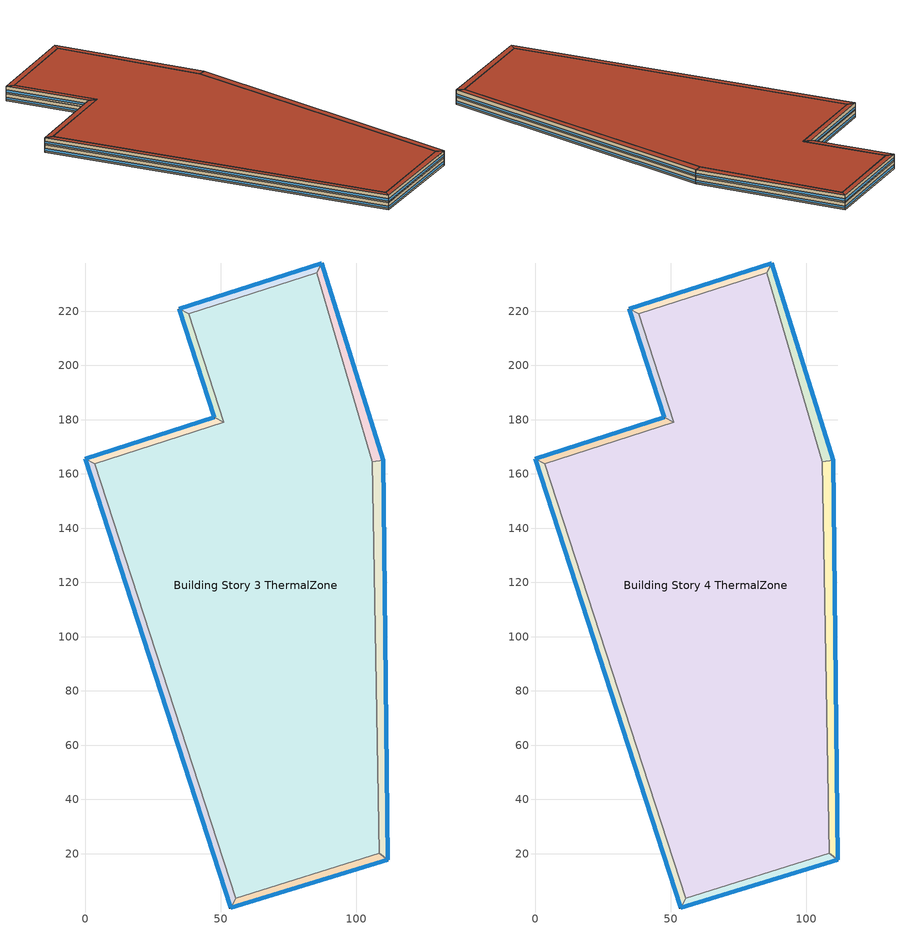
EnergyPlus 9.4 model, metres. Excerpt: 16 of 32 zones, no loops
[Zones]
Building Story 3 ThermalZone
 floor adiabatic (Typical Interior Floor): 105.93,164.49 108.38,20.09 55.57,3.55 3.56,163.73 51.15,179.06 38.19,218.99 85.39,234.21 z7.2
 wall adiabatic (Typical Interior Wall): 108.38,20.09 105.93,164.49 85.39,234.21 38.19,218.99 51.15,179.06 3.56,163.73 55.57,3.55 108.38,20.09 z7.2:10.8
 ceiling adiabatic (Typical Interior Ceiling): 85.39,234.21 38.19,218.99 51.15,179.06 3.56,163.73 55.57,3.55 108.38,20.09 105.93,164.49 z10.8
Building Story 3 ThermalZone 1
 floor adiabatic (Typical Interior Floor): 109.88,165.12 111.61,17.73 108.38,20.09 105.93,164.49 z7.2
 wall outside (Typical Insulated Exterior Mass Wall R-12.5): 111.61,17.73 109.88,165.12 z7.2:10.8
 wall adiabatic (Typical Interior Wall): 109.88,165.12 105.93,164.49 108.38,20.09 111.61,17.73 z7.2:10.8
 window (U 0.48 SHGC 0.40 Dbl Ref-D Clr 6mm/13mm): 111.61,17.76 109.88,165.09 z7.96:9.04
 ceiling adiabatic (Typical Interior Ceiling): 105.93,164.49 108.38,20.09 111.61,17.73 109.88,165.12 z10.8
Building Story 3 ThermalZone 2
 floor adiabatic (Typical Interior Floor): 111.61,17.73 53.73,0 55.57,3.55 108.38,20.09 z7.2
 wall outside (Typical Insulated Exterior Mass Wall R-12.5): 53.73,0 111.61,17.73 z7.2:10.8
 wall adiabatic (Typical Interior Wall): 111.61,17.73 108.38,20.09 55.57,3.55 53.73,0 z7.2:10.8
 window (U 0.48 SHGC 0.40 Dbl Ref-D Clr 6mm/13mm): 53.75,0.01 111.58,17.72 z7.96:9.04
 ceiling adiabatic (Typical Interior Ceiling): 108.38,20.09 55.57,3.55 53.73,0 111.61,17.73 z10.8
Building Story 3 ThermalZone 3
 floor adiabatic (Typical Interior Floor): 53.73,0 0,165.55 3.56,163.73 55.57,3.55 z7.2
 wall outside (Typical Insulated Exterior Mass Wall R-12.5): 0,165.55 53.73,0 z7.2:10.8
 wall adiabatic (Typical Interior Wall): 53.73,0 55.57,3.55 3.56,163.73 0,165.55 z7.2:10.8
 window (U 0.48 SHGC 0.40 Dbl Ref-D Clr 6mm/13mm): 0.01,165.52 53.72,0.02 z7.96:9.04
 ceiling adiabatic (Typical Interior Ceiling): 55.57,3.55 3.56,163.73 0,165.55 53.73,0 z10.8
Building Story 3 ThermalZone 4
 floor adiabatic (Typical Interior Floor): 0,165.55 47.59,180.88 51.15,179.06 3.56,163.73 z7.2
 wall outside (Typical Insulated Exterior Mass Wall R-12.5): 47.59,180.88 0,165.55 z7.2:10.8
 wall adiabatic (Typical Interior Wall): 0,165.55 3.56,163.73 51.15,179.06 47.59,180.88 z7.2:10.8
 window (U 0.48 SHGC 0.40 Dbl Ref-D Clr 6mm/13mm): 47.56,180.87 0.02,165.55 z7.96:9.04
 ceiling adiabatic (Typical Interior Ceiling): 3.56,163.73 51.15,179.06 47.59,180.88 0,165.55 z10.8
Building Story 3 ThermalZone 5
 floor adiabatic (Typical Interior Floor): 47.59,180.88 34.63,220.81 38.19,218.99 51.15,179.06 z7.2
 wall outside (Typical Insulated Exterior Mass Wall R-12.5): 34.63,220.81 47.59,180.88 z7.2:10.8
 wall adiabatic (Typical Interior Wall): 47.59,180.88 51.15,179.06 38.19,218.99 34.63,220.81 z7.2:10.8
 window (U 0.48 SHGC 0.40 Dbl Ref-D Clr 6mm/13mm): 34.64,220.79 47.58,180.9 z7.96:9.04
 ceiling adiabatic (Typical Interior Ceiling): 51.15,179.06 38.19,218.99 34.63,220.81 47.59,180.88 z10.8
Building Story 3 ThermalZone 6
 floor adiabatic (Typical Interior Floor): 34.63,220.81 87.23,237.76 85.39,234.21 38.19,218.99 z7.2
 wall outside (Typical Insulated Exterior Mass Wall R-12.5): 87.23,237.76 34.63,220.81 z7.2:10.8
 wall adiabatic (Typical Interior Wall): 34.63,220.81 38.19,218.99 85.39,234.21 87.23,237.76 z7.2:10.8
 window (U 0.48 SHGC 0.40 Dbl Ref-D Clr 6mm/13mm): 87.2,237.75 34.65,220.82 z7.96:9.04
 ceiling adiabatic (Typical Interior Ceiling): 38.19,218.99 85.39,234.21 87.23,237.76 34.63,220.81 z10.8
Building Story 3 ThermalZone 7
 floor adiabatic (Typical Interior Ceiling): 87.23,237.76 109.88,165.12 105.93,164.49 85.39,234.21 z7.2
 wall outside (Typical Insulated Exterior Mass Wall R-12.5): 109.88,165.12 87.23,237.76 z7.2:10.8
 wall adiabatic (Typical Interior Wall): 87.23,237.76 85.39,234.21 105.93,164.49 109.88,165.12 z7.2:10.8
 window (U 0.48 SHGC 0.40 Dbl Ref-D Clr 6mm/13mm): 109.87,165.14 87.24,237.73 z7.96:9.04
 ceiling adiabatic (Typical Interior Ceiling): 85.39,234.21 105.93,164.49 109.88,165.12 87.23,237.76 z10.8
Building Story 4 ThermalZone
 floor adiabatic (Typical Interior Ceiling): 105.93,164.49 108.38,20.09 55.57,3.55 3.56,163.73 51.15,179.06 38.19,218.99 85.39,234.21 z10.8
 wall adiabatic (Typical Interior Wall): 108.38,20.09 105.93,164.49 85.39,234.21 38.19,218.99 51.15,179.06 3.56,163.73 55.57,3.55 108.38,20.09 z10.8:14.4
 roof outside (Typical IEAD Roof R-31.25): 85.39,234.21 38.19,218.99 51.15,179.06 3.56,163.73 55.57,3.55 108.38,20.09 105.93,164.49 z14.4
Building Story 4 ThermalZone 1
 floor adiabatic (Typical Interior Ceiling): 109.88,165.12 111.61,17.73 108.38,20.09 105.93,164.49 z10.8
 wall outside (Typical Insulated Exterior Mass Wall R-12.5): 111.61,17.73 109.88,165.12 z10.8:14.4
 wall adiabatic (Typical Interior Wall): 109.88,165.12 105.93,164.49 108.38,20.09 111.61,17.73 z10.8:14.4
 window (U 0.48 SHGC 0.40 Dbl Ref-D Clr 6mm/13mm): 111.61,17.76 109.88,165.09 z11.56:12.64
 roof outside (Typical IEAD Roof R-31.25): 105.93,164.49 108.38,20.09 111.61,17.73 109.88,165.12 z14.4
Building Story 4 ThermalZone 2
 floor adiabatic (Typical Interior Ceiling): 111.61,17.73 53.73,0 55.57,3.55 108.38,20.09 z10.8
 wall outside (Typical Insulated Exterior Mass Wall R-12.5): 53.73,0 111.61,17.73 z10.8:14.4
 wall adiabatic (Typical Interior Wall): 111.61,17.73 108.38,20.09 55.57,3.55 53.73,0 z10.8:14.4
 window (U 0.48 SHGC 0.40 Dbl Ref-D Clr 6mm/13mm): 53.75,0.01 111.58,17.72 z11.56:12.64
 roof outside (Typical IEAD Roof R-31.25): 108.38,20.09 55.57,3.55 53.73,0 111.61,17.73 z14.4
Building Story 4 ThermalZone 3
 floor adiabatic (Typical Interior Ceiling): 53.73,0 0,165.55 3.56,163.73 55.57,3.55 z10.8
 wall outside (Typical Insulated Exterior Mass Wall R-12.5): 0,165.55 53.73,0 z10.8:14.4
 wall adiabatic (Typical Interior Wall): 53.73,0 55.57,3.55 3.56,163.73 0,165.55 z10.8:14.4
 window (U 0.48 SHGC 0.40 Dbl Ref-D Clr 6mm/13mm): 0.01,165.52 53.72,0.02 z11.56:12.64
 roof outside (Typical IEAD Roof R-31.25): 55.57,3.55 3.56,163.73 0,165.55 53.73,0 z14.4
Building Story 4 ThermalZone 4
 floor adiabatic (Typical Interior Ceiling): 0,165.55 47.59,180.88 51.15,179.06 3.56,163.73 z10.8
 wall outside (Typical Insulated Exterior Mass Wall R-12.5): 47.59,180.88 0,165.55 z10.8:14.4
 wall adiabatic (Typical Interior Wall): 0,165.55 3.56,163.73 51.15,179.06 47.59,180.88 z10.8:14.4
 window (U 0.48 SHGC 0.40 Dbl Ref-D Clr 6mm/13mm): 47.56,180.87 0.02,165.55 z11.56:12.64
 roof outside (Typical IEAD Roof R-31.25): 3.56,163.73 51.15,179.06 47.59,180.88 0,165.55 z14.4
Building Story 4 ThermalZone 5
 floor adiabatic (Typical Interior Ceiling): 47.59,180.88 34.63,220.81 38.19,218.99 51.15,179.06 z10.8
 wall outside (Typical Insulated Exterior Mass Wall R-12.5): 34.63,220.81 47.59,180.88 z10.8:14.4
 wall adiabatic (Typical Interior Wall): 47.59,180.88 51.15,179.06 38.19,218.99 34.63,220.81 z10.8:14.4
 window (U 0.48 SHGC 0.40 Dbl Ref-D Clr 6mm/13mm): 34.64,220.79 47.58,180.9 z11.56:12.64
 roof outside (Typical IEAD Roof R-31.25): 51.15,179.06 38.19,218.99 34.63,220.81 47.59,180.88 z14.4
Building Story 4 ThermalZone 6
 floor adiabatic (Typical Interior Ceiling): 34.63,220.81 87.23,237.76 85.39,234.21 38.19,218.99 z10.8
 wall outside (Typical Insulated Exterior Mass Wall R-12.5): 87.23,237.76 34.63,220.81 z10.8:14.4
 wall adiabatic (Typical Interior Wall): 34.63,220.81 38.19,218.99 85.39,234.21 87.23,237.76 z10.8:14.4
 window (U 0.48 SHGC 0.40 Dbl Ref-D Clr 6mm/13mm): 87.2,237.75 34.65,220.82 z11.56:12.64
 roof outside (Typical IEAD Roof R-31.25): 38.19,218.99 85.39,234.21 87.23,237.76 34.63,220.81 z14.4
Building Story 4 ThermalZone 7
 floor adiabatic (Typical Interior Ceiling): 87.23,237.76 109.88,165.12 105.93,164.49 85.39,234.21 z10.8
 wall outside (Typical Insulated Exterior Mass Wall R-12.5): 109.88,165.12 87.23,237.76 z10.8:14.4
 wall adiabatic (Typical Interior Wall): 87.23,237.76 85.39,234.21 105.93,164.49 109.88,165.12 z10.8:14.4
 window (U 0.48 SHGC 0.40 Dbl Ref-D Clr 6mm/13mm): 109.87,165.14 87.24,237.73 z11.56:12.64
 roof outside (Typical IEAD Roof R-31.25): 85.39,234.21 105.93,164.49 109.88,165.12 87.23,237.76 z14.4
shading: 87.23,237.76 34.63,220.81 47.59,180.88 0,165.55 53.73,0 111.61,17.73 109.88,165.12 z12; 87.23,237.76 34.63,220.81 47.59,180.88 0,165.55 53.73,0 111.61,17.73 109.88,165.12 z12; 87.23,237.76 34.63,220.81 47.59,180.88 0,165.55 53.73,0 111.61,17.73 109.88,165.12 z12; 87.23,237.76 34.63,220.81 47.59,180.88 0,165.55 53.73,0 111.61,17.73 109.88,165.12 z12; 87.23,237.76 34.63,220.81 47.59,180.88 0,165.55 53.73,0 111.61,17.73 109.88,165.12 z12; 87.23,237.76 34.63,220.81 47.59,180.88 0,165.55 53.73,0 111.61,17.73 109.88,165.12 z12; 87.23,237.76 34.63,220.81 47.59,180.88 0,165.55 53.73,0 111.61,17.73 109.88,165.12 z12; 87.23,237.76 34.63,220.81 47.59,180.88 0,165.55 53.73,0 111.61,17.73 109.88,165.12 z12; 87.23,237.76 34.63,220.81 47.59,180.88 0,165.55 53.73,0 111.61,17.73 109.88,165.12 z12; 87.23,237.76 34.63,220.81 47.59,180.88 0,165.55 53.73,0 111.61,17.73 109.88,165.12 z12; 87.23,237.76 34.63,220.81 47.59,180.88 0,165.55 53.73,0 111.61,17.73 109.88,165.12 z12
[Building]
Mixed_use 1: Terrain=City
[Site:Location]
Buffalo Niagara Intl Ap_NY_USA: Latitude {deg}=42.8132; Longitude {deg}=-78.8479; Time Zone {hr}=-5; Elevation {m}=215
[Site:GroundTemperature:FCfactorMethod]
January Ground Temperature {C}=7.4; February Ground Temperature {C}=-0; March Ground Temperature {C}=-7.6; April Ground Temperature {C}=-12.6; May Ground Temperature {C}=-7.7; June Ground Temperature {C}=0.3; July Ground Temperature {C}=7; August Ground Temperature {C}=14.2; September Ground Temperature {C}=19.2; October Ground Temperature {C}=20.9; November Ground Temperature {C}=20; December Ground Temperature {C}=15.4
[Site:WaterMainsTemperature]
Calculation Method=Correlation; Annual Average Outdoor Air Temperature {C}=8.96667; Maximum Difference In Monthly Average Outdoor Air Temperatures {deltaC}=26.2
[SizingPeriod:DesignDay] Day of Month=21; Dry-Bulb Temperature Range Modifier Type=DefaultMultipliers; Humidity Condition Type=Wetbulb; Barometric Pressure {Pa}=98769; Rain Indicator=No; Snow Indicator=No; Daylight Saving Time Indicator=No
Name | Month | Day Type | Maximum Dry-Bulb Temperature {C} | Daily Dry-Bulb Temperature Range {deltaC} | Wetbulb or DewPoint at Maximum Dry-Bulb {C} | Wind Speed {m/s} | Wind Direction {deg} | Solar Model Indicator | ASHRAE Clear Sky Optical Depth for Beam Irradiance (taub) | ASHRAE Clear Sky Optical Depth for Diffuse Irradiance (taud) | Sky Clearness
Buffalo Niagara Intl Ap Ann Clg .4% Condns DB=>MWB 1 | 7 | SummerDesignDay | 30.3 | 9.3 | 21.8 | 5.7 | 240 | ASHRAETau | 0.462 | 2.001
Buffalo Niagara Intl Ap Ann Clg .4% Condns WB=>MDB 1 | 7 | SummerDesignDay | 27.8 | 9.3 | 23.8 | 5.7 | 240 | ASHRAETau | 0.462 | 2.001
Buffalo Niagara Intl Ap Ann Htg 99.6% Condns DB 1 | 1 | WinterDesignDay | -16.3 | 0 | -16.3 | 5.1 | 270 | ASHRAEClearSky |  |  | 0
[Material] Thermal Absorptance=0.9
Name | Roughness | Thickness {m} | Conductivity {W/m-K} | Density {kg/m3} | Specific Heat {J/kg-K} | Solar Absorptance | Visible Absorptance
1/2IN Gypsum | Smooth | 0.0127 | 0.16 | 784.9 | 830 | 0.4 | 0.4
100mm Normalweight concrete floor | MediumRough | 0.1016 | 2.31045 | 2322 | 832.557 | 0.7 | 0.7
1IN Stucco | Smooth | 0.0253 | 0.6918 | 1858 | 837 | 0.7 | 0.92
8IN CONCRETE HW RefBldg | Rough | 0.2032 | 1.311 | 2240 | 836.8 | 0.7 | 0.7
G01 13mm gypsum board | Smooth | 0.0127 | 0.160031 | 800.001 | 1090.73 | 0.7 | 0.5
Metal Roof Surface | Smooth | 0.0008 | 45.28 | 7824 | 500 | 0.7 | 0.7
Roof Membrane | VeryRough | 0.0095 | 0.16 | 1121.29 | 1460 | 0.7 | 0.7
Std Wood 6inch 1; Std Wood 6inch 2 | MediumSmooth | 0.15 | 0.12 | 540 | 1210 | 0.7 | 0.7
[Material:NoMass] Roughness=Smooth; Thermal Absorptance=0.9; Solar Absorptance=0.7
Name | Thermal Resistance {m2-K/W} | Visible Absorptance
CP02 CARPET PAD | 0.21648 | 0.8
Typical Insulation R-10.11 | 1.78074 | 0.7
Typical Insulation R-30.13 | 5.30668 | 0.7
[WindowMaterial:Gas]
AIR 13MM: Gas Type=Air; Thickness {m}=0.0127
[WindowMaterial:Glazing] Optical Data Type=SpectralAverage; Thickness {m}=0.006; Infrared Transmittance at Normal Incidence=0; Front Side Infrared Hemispherical Emissivity=0.84; Conductivity {W/m-K}=0.9; Dirt Correction Factor for Solar and Visible Transmittance=1; Solar Diffusing=No
Name | Solar Transmittance at Normal Incidence | Front Side Solar Reflectance at Normal Incidence | Back Side Solar Reflectance at Normal Incidence | Visible Transmittance at Normal Incidence | Front Side Visible Reflectance at Normal Incidence | Back Side Visible Reflectance at Normal Incidence | Back Side Infrared Hemispherical Emissivity
CLEAR 6MM | 0.775 | 0.071 | 0.071 | 0.881 | 0.08 | 0.08 | 0.84
REF D CLEAR 6MM | 0.429 | 0.308 | 0.379 | 0.334 | 0.453 | 0.505 | 0.82
[Construction]
InteriorFurnishings 1: Std Wood 6inch 1
InteriorFurnishings 2: Std Wood 6inch 2
Typical IEAD Roof R-31.25: Roof Membrane, Typical Insulation R-30.13, Metal Roof Surface
Typical Insulated Exterior Mass Wall R-12.5: 1IN Stucco, 8IN CONCRETE HW RefBldg, Typical Insulation R-10.11, 1/2IN Gypsum
Typical Interior Ceiling: CP02 CARPET PAD, 100mm Normalweight concrete floor
Typical Interior Floor: 100mm Normalweight concrete floor, CP02 CARPET PAD
Typical Interior Wall: G01 13mm gypsum board, G01 13mm gypsum board
U 0.48 SHGC 0.40 Dbl Ref-D Clr 6mm/13mm: REF D CLEAR 6MM, AIR 13MM, CLEAR 6MM
[Zone] Multiplier=1; Part of Total Floor Area=Yes
Building Story 3 ThermalZone; Building Story 3 ThermalZone 1; Building Story 3 ThermalZone 2; Building Story 3 ThermalZone 3; Building Story 3 ThermalZone 4; Building Story 3 ThermalZone 5; Building Story 3 ThermalZone 6; Building Story 3 ThermalZone 7; Building Story 4 ThermalZone; Building Story 4 ThermalZone 1; Building Story 4 ThermalZone 2; Building Story 4 ThermalZone 3; Building Story 4 ThermalZone 4; Building Story 4 ThermalZone 5; Building Story 4 ThermalZone 6; Building Story 4 ThermalZone 7
[InternalMass]
Name | Construction | Zone or ZoneList | Surface Area {m2}
Building Story 3 Space Mass | InteriorFurnishings 2 | Building Story 3 ThermalZone | 31237
Building Story 3 Space 1 Mass | InteriorFurnishings 2 | Building Story 3 ThermalZone 1 | 1044
Building Story 3 Space 2 Mass | InteriorFurnishings 2 | Building Story 3 ThermalZone 2 | 350.647
Building Story 3 Space 3 Mass | InteriorFurnishings 2 | Building Story 3 ThermalZone 3 | 972.093
Building Story 3 Space 4 Mass | InteriorFurnishings 2 | Building Story 3 ThermalZone 4 | 282.533
Building Story 3 Space 5 Mass | InteriorFurnishings 2 | Building Story 3 ThermalZone 5 | 237.225
Building Story 3 Space 6 Mass | InteriorFurnishings 2 | Building Story 3 ThermalZone 6 | 295.701
Building Story 3 Space 7 Mass | InteriorFurnishings 2 | Building Story 3 ThermalZone 7 | 502.493
Building Story 4 Space Mass | InteriorFurnishings 2 | Building Story 4 ThermalZone | 31237
Building Story 4 Space 1 Mass | InteriorFurnishings 2 | Building Story 4 ThermalZone 1 | 1044
Building Story 4 Space 2 Mass | InteriorFurnishings 2 | Building Story 4 ThermalZone 2 | 350.647
Building Story 4 Space 3 Mass | InteriorFurnishings 2 | Building Story 4 ThermalZone 3 | 972.093
Building Story 4 Space 4 Mass | InteriorFurnishings 2 | Building Story 4 ThermalZone 4 | 282.533
Building Story 4 Space 5 Mass | InteriorFurnishings 2 | Building Story 4 ThermalZone 5 | 237.225
Building Story 4 Space 6 Mass | InteriorFurnishings 2 | Building Story 4 ThermalZone 6 | 295.701
Building Story 4 Space 7 Mass | InteriorFurnishings 2 | Building Story 4 ThermalZone 7 | 502.493
Building Story 3 Space 6 FullServiceRestaurant Dining A  - Story Mid2 Mass; Building Story 3 Space 6 FullServiceRestaurant Dining C  - Story Mid2 Mass | InteriorFurnishings 1 | Building Story 3 ThermalZone 6 | 5.3386
Building Story 3 Space 5 FullServiceRestaurant Dining A  - Story Mid2 Mass; Building Story 3 Space 5 FullServiceRestaurant Dining C  - Story Mid2 Mass | InteriorFurnishings 1 | Building Story 3 ThermalZone 5 | 4.28287
Building Story 3 Space 7 FullServiceRestaurant Dining A  - Story Mid2 Mass; Building Story 3 Space 7 FullServiceRestaurant Dining C  - Story Mid2 Mass | InteriorFurnishings 1 | Building Story 3 ThermalZone 7 | 9.07203
Building Story 3 Space 4 FullServiceRestaurant Dining A  - Story Mid2 Mass; Building Story 3 Space 4 FullServiceRestaurant Dining C  - Story Mid2 Mass | InteriorFurnishings 1 | Building Story 3 ThermalZone 4 | 5.10087
Building Story 3 Space 1 FullServiceRestaurant Dining A  - Story Mid2 Mass; Building Story 3 Space 1 FullServiceRestaurant Dining C  - Story Mid2 Mass | InteriorFurnishings 1 | Building Story 3 ThermalZone 1 | 18.8484
Building Story 3 Space 3 FullServiceRestaurant Dining A  - Story Mid2 Mass; Building Story 3 Space 3 FullServiceRestaurant Dining C  - Story Mid2 Mass | InteriorFurnishings 1 | Building Story 3 ThermalZone 3 | 17.5502
Building Story 3 Space 2 FullServiceRestaurant Dining A  - Story Mid2 Mass; Building Story 3 Space 2 FullServiceRestaurant Dining C  - Story Mid2 Mass | InteriorFurnishings 1 | Building Story 3 ThermalZone 2 | 6.33059
Building Story 3 Space FullServiceRestaurant Dining A  - Story Mid2 Mass; Building Story 3 Space FullServiceRestaurant Dining C  - Story Mid2 Mass | InteriorFurnishings 1 | Building Story 3 ThermalZone | 563.954
Building Story 3 Space 6 FullServiceRestaurant Dining A end_b - Story Mid2 Mass; Building Story 3 Space 6 FullServiceRestaurant Dining C end_b - Story Mid2 Mass; Building Story 3 Space 6 FullServiceRestaurant Kitchen A end_a - Story Mid2 Mass; Building Story 3 Space 6 FullServiceRestaurant Kitchen C end_a - Story Mid2 Mass | InteriorFurnishings 1 | Building Story 3 ThermalZone 6 | 0.353811
Building Story 3 Space 5 FullServiceRestaurant Dining A end_b - Story Mid2 Mass; Building Story 3 Space 5 FullServiceRestaurant Dining C end_b - Story Mid2 Mass; Building Story 3 Space 5 FullServiceRestaurant Kitchen A end_a - Story Mid2 Mass; Building Story 3 Space 5 FullServiceRestaurant Kitchen C end_a - Story Mid2 Mass | InteriorFurnishings 1 | Building Story 3 ThermalZone 5 | 0.283843
Building Story 3 Space 7 FullServiceRestaurant Dining A end_b - Story Mid2 Mass; Building Story 3 Space 7 FullServiceRestaurant Dining C end_b - Story Mid2 Mass; Building Story 3 Space 7 FullServiceRestaurant Kitchen A end_a - Story Mid2 Mass; Building Story 3 Space 7 FullServiceRestaurant Kitchen C end_a - Story Mid2 Mass | InteriorFurnishings 1 | Building Story 3 ThermalZone 7 | 0.601241
Building Story 3 Space 4 FullServiceRestaurant Dining A end_b - Story Mid2 Mass; Building Story 3 Space 4 FullServiceRestaurant Dining C end_b - Story Mid2 Mass; Building Story 3 Space 4 FullServiceRestaurant Kitchen A end_a - Story Mid2 Mass; Building Story 3 Space 4 FullServiceRestaurant Kitchen C end_a - Story Mid2 Mass | InteriorFurnishings 1 | Building Story 3 ThermalZone 4 | 0.338056
Building Story 3 Space 1 FullServiceRestaurant Dining A end_b - Story Mid2 Mass; Building Story 3 Space 1 FullServiceRestaurant Dining C end_b - Story Mid2 Mass; Building Story 3 Space 1 FullServiceRestaurant Kitchen A end_a - Story Mid2 Mass; Building Story 3 Space 1 FullServiceRestaurant Kitchen C end_a - Story Mid2 Mass | InteriorFurnishings 1 | Building Story 3 ThermalZone 1 | 1.24916
Building Story 3 Space 3 FullServiceRestaurant Dining A end_b - Story Mid2 Mass; Building Story 3 Space 3 FullServiceRestaurant Dining C end_b - Story Mid2 Mass; Building Story 3 Space 3 FullServiceRestaurant Kitchen A end_a - Story Mid2 Mass; Building Story 3 Space 3 FullServiceRestaurant Kitchen C end_a - Story Mid2 Mass | InteriorFurnishings 1 | Building Story 3 ThermalZone 3 | 1.16312
Building Story 3 Space 2 FullServiceRestaurant Dining A end_b - Story Mid2 Mass; Building Story 3 Space 2 FullServiceRestaurant Dining C end_b - Story Mid2 Mass; Building Story 3 Space 2 FullServiceRestaurant Kitchen A end_a - Story Mid2 Mass; Building Story 3 Space 2 FullServiceRestaurant Kitchen C end_a - Story Mid2 Mass | InteriorFurnishings 1 | Building Story 3 ThermalZone 2 | 0.419554
Building Story 3 Space FullServiceRestaurant Dining A end_b - Story Mid2 Mass; Building Story 3 Space FullServiceRestaurant Dining C end_b - Story Mid2 Mass; Building Story 3 Space FullServiceRestaurant Kitchen A end_a - Story Mid2 Mass; Building Story 3 Space FullServiceRestaurant Kitchen C end_a - Story Mid2 Mass | InteriorFurnishings 1 | Building Story 3 ThermalZone | 37.3755
Building Story 3 Space 6 FullServiceRestaurant Dining B  - Story Mid2 Mass | InteriorFurnishings 1 | Building Story 3 ThermalZone 6 | 115.338
Building Story 3 Space 5 FullServiceRestaurant Dining B  - Story Mid2 Mass | InteriorFurnishings 1 | Building Story 3 ThermalZone 5 | 92.5293
Building Story 3 Space 7 FullServiceRestaurant Dining B  - Story Mid2 Mass | InteriorFurnishings 1 | Building Story 3 ThermalZone 7 | 195.997
Building Story 3 Space 4 FullServiceRestaurant Dining B  - Story Mid2 Mass | InteriorFurnishings 1 | Building Story 3 ThermalZone 4 | 110.202
Building Story 3 Space 1 FullServiceRestaurant Dining B  - Story Mid2 Mass | InteriorFurnishings 1 | Building Story 3 ThermalZone 1 | 407.211
Building Story 3 Space 3 FullServiceRestaurant Dining B  - Story Mid2 Mass | InteriorFurnishings 1 | Building Story 3 ThermalZone 3 | 379.164
Building Story 3 Space 2 FullServiceRestaurant Dining B  - Story Mid2 Mass | InteriorFurnishings 1 | Building Story 3 ThermalZone 2 | 136.769
Building Story 3 Space FullServiceRestaurant Dining B  - Story Mid2 Mass | InteriorFurnishings 1 | Building Story 3 ThermalZone | 12183.9
Building Story 3 Space 6 FullServiceRestaurant Dining B end_b - Story Mid2 Mass; Building Story 3 Space 6 FullServiceRestaurant Kitchen B end_a - Story Mid2 Mass | InteriorFurnishings 1 | Building Story 3 ThermalZone 6 | 7.64391
Building Story 3 Space 5 FullServiceRestaurant Dining B end_b - Story Mid2 Mass; Building Story 3 Space 5 FullServiceRestaurant Kitchen B end_a - Story Mid2 Mass | InteriorFurnishings 1 | Building Story 3 ThermalZone 5 | 6.1323
Building Story 3 Space 7 FullServiceRestaurant Dining B end_b - Story Mid2 Mass; Building Story 3 Space 7 FullServiceRestaurant Kitchen B end_a - Story Mid2 Mass | InteriorFurnishings 1 | Building Story 3 ThermalZone 7 | 12.9895
Building Story 3 Space 4 FullServiceRestaurant Dining B end_b - Story Mid2 Mass; Building Story 3 Space 4 FullServiceRestaurant Kitchen B end_a - Story Mid2 Mass | InteriorFurnishings 1 | Building Story 3 ThermalZone 4 | 7.30353
Building Story 3 Space 1 FullServiceRestaurant Dining B end_b - Story Mid2 Mass; Building Story 3 Space 1 FullServiceRestaurant Kitchen B end_a - Story Mid2 Mass | InteriorFurnishings 1 | Building Story 3 ThermalZone 1 | 26.9875
Building Story 3 Space 3 FullServiceRestaurant Dining B end_b - Story Mid2 Mass; Building Story 3 Space 3 FullServiceRestaurant Kitchen B end_a - Story Mid2 Mass | InteriorFurnishings 1 | Building Story 3 ThermalZone 3 | 25.1287
Building Story 3 Space 2 FullServiceRestaurant Dining B end_b - Story Mid2 Mass; Building Story 3 Space 2 FullServiceRestaurant Kitchen B end_a - Story Mid2 Mass | InteriorFurnishings 1 | Building Story 3 ThermalZone 2 | 9.06427
Building Story 3 Space FullServiceRestaurant Dining B end_b - Story Mid2 Mass; Building Story 3 Space FullServiceRestaurant Kitchen B end_a - Story Mid2 Mass | InteriorFurnishings 1 | Building Story 3 ThermalZone | 807.481
Building Story 3 Space 6 FullServiceRestaurant Kitchen A  - Story Mid2 Mass; Building Story 3 Space 6 FullServiceRestaurant Kitchen C  - Story Mid2 Mass | InteriorFurnishings 1 | Building Story 3 ThermalZone 6 | 6.48109
Building Story 3 Space 5 FullServiceRestaurant Kitchen A  - Story Mid2 Mass; Building Story 3 Space 5 FullServiceRestaurant Kitchen C  - Story Mid2 Mass | InteriorFurnishings 1 | Building Story 3 ThermalZone 5 | 5.19942
Building Story 3 Space 7 FullServiceRestaurant Kitchen A  - Story Mid2 Mass; Building Story 3 Space 7 FullServiceRestaurant Kitchen C  - Story Mid2 Mass | InteriorFurnishings 1 | Building Story 3 ThermalZone 7 | 11.0135
Building Story 3 Space 4 FullServiceRestaurant Kitchen A  - Story Mid2 Mass; Building Story 3 Space 4 FullServiceRestaurant Kitchen C  - Story Mid2 Mass | InteriorFurnishings 1 | Building Story 3 ThermalZone 4 | 6.19248
Building Story 3 Space 1 FullServiceRestaurant Kitchen A  - Story Mid2 Mass; Building Story 3 Space 1 FullServiceRestaurant Kitchen C  - Story Mid2 Mass | InteriorFurnishings 1 | Building Story 3 ThermalZone 1 | 22.8821
Building Story 3 Space 3 FullServiceRestaurant Kitchen A  - Story Mid2 Mass; Building Story 3 Space 3 FullServiceRestaurant Kitchen C  - Story Mid2 Mass | InteriorFurnishings 1 | Building Story 3 ThermalZone 3 | 21.306
Building Story 3 Space 2 FullServiceRestaurant Kitchen A  - Story Mid2 Mass; Building Story 3 Space 2 FullServiceRestaurant Kitchen C  - Story Mid2 Mass | InteriorFurnishings 1 | Building Story 3 ThermalZone 2 | 7.68537
Building Story 3 Space FullServiceRestaurant Kitchen A  - Story Mid2 Mass; Building Story 3 Space FullServiceRestaurant Kitchen C  - Story Mid2 Mass | InteriorFurnishings 1 | Building Story 3 ThermalZone | 684.643
Building Story 3 Space 6 FullServiceRestaurant Kitchen B  - Story Mid2 Mass | InteriorFurnishings 1 | Building Story 3 ThermalZone 6 | 140.021
Building Story 3 Space 5 FullServiceRestaurant Kitchen B  - Story Mid2 Mass | InteriorFurnishings 1 | Building Story 3 ThermalZone 5 | 112.331
Building Story 3 Space 7 FullServiceRestaurant Kitchen B  - Story Mid2 Mass | InteriorFurnishings 1 | Building Story 3 ThermalZone 7 | 237.941
Building Story 3 Space 4 FullServiceRestaurant Kitchen B  - Story Mid2 Mass | InteriorFurnishings 1 | Building Story 3 ThermalZone 4 | 133.786
Building Story 3 Space 1 FullServiceRestaurant Kitchen B  - Story Mid2 Mass | InteriorFurnishings 1 | Building Story 3 ThermalZone 1 | 494.356
Building Story 3 Space 3 FullServiceRestaurant Kitchen B  - Story Mid2 Mass | InteriorFurnishings 1 | Building Story 3 ThermalZone 3 | 460.307
Building Story 3 Space 2 FullServiceRestaurant Kitchen B  - Story Mid2 Mass | InteriorFurnishings 1 | Building Story 3 ThermalZone 2 | 166.039
Building Story 3 Space FullServiceRestaurant Kitchen B  - Story Mid2 Mass | InteriorFurnishings 1 | Building Story 3 ThermalZone | 14791.4
Building Story 4 Space 4 FullServiceRestaurant Dining A  - Story Top Mass; Building Story 4 Space 4 FullServiceRestaurant Dining C  - Story Top Mass | InteriorFurnishings 1 | Building Story 4 ThermalZone 4 | 11.2933
Building Story 4 Space FullServiceRestaurant Dining A  - Story Top Mass; Building Story 4 Space FullServiceRestaurant Dining C  - Story Top Mass | InteriorFurnishings 1 | Building Story 4 ThermalZone | 1248.6
Building Story 4 Space 3 FullServiceRestaurant Dining A  - Story Top Mass; Building Story 4 Space 3 FullServiceRestaurant Dining C  - Story Top Mass | InteriorFurnishings 1 | Building Story 4 ThermalZone 3 | 38.8562
Building Story 4 Space 5 FullServiceRestaurant Dining A  - Story Top Mass; Building Story 4 Space 5 FullServiceRestaurant Dining C  - Story Top Mass | InteriorFurnishings 1 | Building Story 4 ThermalZone 5 | 9.48229
Building Story 4 Space 2 FullServiceRestaurant Dining A  - Story Top Mass; Building Story 4 Space 2 FullServiceRestaurant Dining C  - Story Top Mass | InteriorFurnishings 1 | Building Story 4 ThermalZone 2 | 14.016
Building Story 4 Space 6 FullServiceRestaurant Dining A  - Story Top Mass; Building Story 4 Space 6 FullServiceRestaurant Dining C  - Story Top Mass | InteriorFurnishings 1 | Building Story 4 ThermalZone 6 | 11.8197
Building Story 4 Space 1 FullServiceRestaurant Dining A  - Story Top Mass; Building Story 4 Space 1 FullServiceRestaurant Dining C  - Story Top Mass | InteriorFurnishings 1 | Building Story 4 ThermalZone 1 | 41.7305
Building Story 4 Space 7 FullServiceRestaurant Dining A  - Story Top Mass; Building Story 4 Space 7 FullServiceRestaurant Dining C  - Story Top Mass | InteriorFurnishings 1 | Building Story 4 ThermalZone 7 | 20.0855
Building Story 4 Space 4 FullServiceRestaurant Dining A end_a - Story Top Mass; Building Story 4 Space 4 FullServiceRestaurant Dining A end_b - Story Top Mass; Building Story 4 Space 4 FullServiceRestaurant Dining C end_a - Story Top Mass; Building Story 4 Space 4 FullServiceRestaurant Dining C end_b - Story Top Mass | InteriorFurnishings 1 | Building Story 4 ThermalZone 4 | 0.338056
Building Story 4 Space FullServiceRestaurant Dining A end_a - Story Top Mass; Building Story 4 Space FullServiceRestaurant Dining A end_b - Story Top Mass; Building Story 4 Space FullServiceRestaurant Dining C end_a - Story Top Mass; Building Story 4 Space FullServiceRestaurant Dining C end_b - Story Top Mass | InteriorFurnishings 1 | Building Story 4 ThermalZone | 37.3755
Building Story 4 Space 3 FullServiceRestaurant Dining A end_a - Story Top Mass; Building Story 4 Space 3 FullServiceRestaurant Dining A end_b - Story Top Mass; Building Story 4 Space 3 FullServiceRestaurant Dining C end_a - Story Top Mass; Building Story 4 Space 3 FullServiceRestaurant Dining C end_b - Story Top Mass | InteriorFurnishings 1 | Building Story 4 ThermalZone 3 | 1.16312
Building Story 4 Space 5 FullServiceRestaurant Dining A end_a - Story Top Mass; Building Story 4 Space 5 FullServiceRestaurant Dining A end_b - Story Top Mass; Building Story 4 Space 5 FullServiceRestaurant Dining C end_a - Story Top Mass; Building Story 4 Space 5 FullServiceRestaurant Dining C end_b - Story Top Mass | InteriorFurnishings 1 | Building Story 4 ThermalZone 5 | 0.283843
Building Story 4 Space 2 FullServiceRestaurant Dining A end_a - Story Top Mass; Building Story 4 Space 2 FullServiceRestaurant Dining A end_b - Story Top Mass; Building Story 4 Space 2 FullServiceRestaurant Dining C end_a - Story Top Mass; Building Story 4 Space 2 FullServiceRestaurant Dining C end_b - Story Top Mass | InteriorFurnishings 1 | Building Story 4 ThermalZone 2 | 0.419554
Building Story 4 Space 6 FullServiceRestaurant Dining A end_a - Story Top Mass; Building Story 4 Space 6 FullServiceRestaurant Dining A end_b - Story Top Mass; Building Story 4 Space 6 FullServiceRestaurant Dining C end_a - Story Top Mass; Building Story 4 Space 6 FullServiceRestaurant Dining C end_b - Story Top Mass | InteriorFurnishings 1 | Building Story 4 ThermalZone 6 | 0.353811
Building Story 4 Space 1 FullServiceRestaurant Dining A end_a - Story Top Mass; Building Story 4 Space 1 FullServiceRestaurant Dining A end_b - Story Top Mass; Building Story 4 Space 1 FullServiceRestaurant Dining C end_a - Story Top Mass; Building Story 4 Space 1 FullServiceRestaurant Dining C end_b - Story Top Mass | InteriorFurnishings 1 | Building Story 4 ThermalZone 1 | 1.24916
Building Story 4 Space 7 FullServiceRestaurant Dining A end_a - Story Top Mass; Building Story 4 Space 7 FullServiceRestaurant Dining A end_b - Story Top Mass; Building Story 4 Space 7 FullServiceRestaurant Dining C end_a - Story Top Mass; Building Story 4 Space 7 FullServiceRestaurant Dining C end_b - Story Top Mass | InteriorFurnishings 1 | Building Story 4 ThermalZone 7 | 0.601241
Building Story 4 Space 4 FullServiceRestaurant Dining B  - Story Top Mass | InteriorFurnishings 1 | Building Story 4 ThermalZone 4 | 243.987
Building Story 4 Space FullServiceRestaurant Dining B  - Story Top Mass | InteriorFurnishings 1 | Building Story 4 ThermalZone | 26975.3
Building Story 4 Space 3 FullServiceRestaurant Dining B  - Story Top Mass | InteriorFurnishings 1 | Building Story 4 ThermalZone 3 | 839.47
Building Story 4 Space 5 FullServiceRestaurant Dining B  - Story Top Mass | InteriorFurnishings 1 | Building Story 4 ThermalZone 5 | 204.86
Building Story 4 Space 2 FullServiceRestaurant Dining B  - Story Top Mass | InteriorFurnishings 1 | Building Story 4 ThermalZone 2 | 302.808
Building Story 4 Space 6 FullServiceRestaurant Dining B  - Story Top Mass | InteriorFurnishings 1 | Building Story 4 ThermalZone 6 | 255.359
Building Story 4 Space 1 FullServiceRestaurant Dining B  - Story Top Mass | InteriorFurnishings 1 | Building Story 4 ThermalZone 1 | 901.567
Building Story 4 Space 7 FullServiceRestaurant Dining B  - Story Top Mass | InteriorFurnishings 1 | Building Story 4 ThermalZone 7 | 433.938
Building Story 4 Space 4 FullServiceRestaurant Dining B end_a - Story Top Mass; Building Story 4 Space 4 FullServiceRestaurant Dining B end_b - Story Top Mass | InteriorFurnishings 1 | Building Story 4 ThermalZone 4 | 7.30353
Building Story 4 Space FullServiceRestaurant Dining B end_a - Story Top Mass; Building Story 4 Space FullServiceRestaurant Dining B end_b - Story Top Mass | InteriorFurnishings 1 | Building Story 4 ThermalZone | 807.481
Building Story 4 Space 3 FullServiceRestaurant Dining B end_a - Story Top Mass; Building Story 4 Space 3 FullServiceRestaurant Dining B end_b - Story Top Mass | InteriorFurnishings 1 | Building Story 4 ThermalZone 3 | 25.1287
Building Story 4 Space 5 FullServiceRestaurant Dining B end_a - Story Top Mass; Building Story 4 Space 5 FullServiceRestaurant Dining B end_b - Story Top Mass | InteriorFurnishings 1 | Building Story 4 ThermalZone 5 | 6.1323
Building Story 4 Space 2 FullServiceRestaurant Dining B end_a - Story Top Mass; Building Story 4 Space 2 FullServiceRestaurant Dining B end_b - Story Top Mass | InteriorFurnishings 1 | Building Story 4 ThermalZone 2 | 9.06427
Building Story 4 Space 6 FullServiceRestaurant Dining B end_a - Story Top Mass; Building Story 4 Space 6 FullServiceRestaurant Dining B end_b - Story Top Mass | InteriorFurnishings 1 | Building Story 4 ThermalZone 6 | 7.64391
Building Story 4 Space 1 FullServiceRestaurant Dining B end_a - Story Top Mass; Building Story 4 Space 1 FullServiceRestaurant Dining B end_b - Story Top Mass | InteriorFurnishings 1 | Building Story 4 ThermalZone 1 | 26.9875
Building Story 4 Space 7 FullServiceRestaurant Dining B end_a - Story Top Mass; Building Story 4 Space 7 FullServiceRestaurant Dining B end_b - Story Top Mass | InteriorFurnishings 1 | Building Story 4 ThermalZone 7 | 12.9895
[Daylighting:Controls] Lighting Control Type=Stepped; Minimum Input Power Fraction for Continuous or ContinuousOff Dimming Control=0.3; Minimum Light Output Fraction for Continuous or ContinuousOff Dimming Control=0.2; Number of Stepped Control Steps=3; Probability Lighting will be Reset When Needed in Manual Stepped Control=1; Glare Calculation Azimuth Angle of View Direction Clockwise from Zone y-Axis {deg}=0; Maximum Allowable Discomfort Glare Index=22
Name | Zone | Glare Calculation Daylighting Reference Point | Daylighting Reference Point Name 1 | Fraction of Zone Controlled by Reference Point 1 | Illuminance Setpoint at Reference Point 1 {lux} | Daylighting Reference Point Name 2 | Fraction of Zone Controlled by Reference Point 2 | Illuminance Setpoint at Reference Point 2 {lux}
Building Story 3 ThermalZone 1 DaylightingControls | Building Story 3 ThermalZone 1 | Building Story 3 Space 1 Daylt Sensor 1 | Building Story 3 Space 1 Daylt Sensor 1 | 0.517 | 375 | Building Story 3 Space 1 Daylt Sensor 2 | 0.469 | 375
Building Story 3 ThermalZone 2 DaylightingControls | Building Story 3 ThermalZone 2 | Building Story 3 Space 2 Daylt Sensor 1 | Building Story 3 Space 2 Daylt Sensor 1 | 0.62 | 375 | Building Story 3 Space 2 Daylt Sensor 2 | 0.379 | 375
Building Story 3 ThermalZone 3 DaylightingControls | Building Story 3 ThermalZone 3 | Building Story 3 Space 3 Daylt Sensor 1 | Building Story 3 Space 3 Daylt Sensor 1 | 0.653 | 375 | Building Story 3 Space 3 Daylt Sensor 2 | 0.346 | 375
Building Story 3 ThermalZone 4 DaylightingControls | Building Story 3 ThermalZone 4 | Building Story 3 Space 4 Daylt Sensor 1 | Building Story 3 Space 4 Daylt Sensor 1 | 0.649 | 375 | Building Story 3 Space 4 Daylt Sensor 2 | 0.338 | 375
Building Story 3 ThermalZone 5 DaylightingControls | Building Story 3 ThermalZone 5 | Building Story 3 Space 5 Daylt Sensor 1 | Building Story 3 Space 5 Daylt Sensor 1 | 0.649 | 375 | Building Story 3 Space 5 Daylt Sensor 2 | 0.336 | 375
Building Story 3 ThermalZone 6 DaylightingControls | Building Story 3 ThermalZone 6 | Building Story 3 Space 6 Daylt Sensor 1 | Building Story 3 Space 6 Daylt Sensor 1 | 0.666 | 375 | Building Story 3 Space 6 Daylt Sensor 2 | 0.333 | 375
Building Story 3 ThermalZone 7 DaylightingControls | Building Story 3 ThermalZone 7 | Building Story 3 Space 7 Daylt Sensor 1 | Building Story 3 Space 7 Daylt Sensor 1 | 0.55 | 375 | Building Story 3 Space 7 Daylt Sensor 2 | 0.44 | 375
Building Story 4 ThermalZone 1 DaylightingControls | Building Story 4 ThermalZone 1 | Building Story 4 Space 1 Daylt Sensor 1 | Building Story 4 Space 1 Daylt Sensor 1 | 0.517 | 300 | Building Story 4 Space 1 Daylt Sensor 2 | 0.469 | 300
Building Story 4 ThermalZone 2 DaylightingControls | Building Story 4 ThermalZone 2 | Building Story 4 Space 2 Daylt Sensor 1 | Building Story 4 Space 2 Daylt Sensor 1 | 0.62 | 300 | Building Story 4 Space 2 Daylt Sensor 2 | 0.379 | 300
Building Story 4 ThermalZone 3 DaylightingControls | Building Story 4 ThermalZone 3 | Building Story 4 Space 3 Daylt Sensor 1 | Building Story 4 Space 3 Daylt Sensor 1 | 0.653 | 300 | Building Story 4 Space 3 Daylt Sensor 2 | 0.346 | 300
Building Story 4 ThermalZone 4 DaylightingControls | Building Story 4 ThermalZone 4 | Building Story 4 Space 4 Daylt Sensor 1 | Building Story 4 Space 4 Daylt Sensor 1 | 0.649 | 300 | Building Story 4 Space 4 Daylt Sensor 2 | 0.338 | 300
Building Story 4 ThermalZone 5 DaylightingControls | Building Story 4 ThermalZone 5 | Building Story 4 Space 5 Daylt Sensor 1 | Building Story 4 Space 5 Daylt Sensor 1 | 0.649 | 300 | Building Story 4 Space 5 Daylt Sensor 2 | 0.336 | 300
Building Story 4 ThermalZone 6 DaylightingControls | Building Story 4 ThermalZone 6 | Building Story 4 Space 6 Daylt Sensor 1 | Building Story 4 Space 6 Daylt Sensor 1 | 0.666 | 300 | Building Story 4 Space 6 Daylt Sensor 2 | 0.333 | 300
Building Story 4 ThermalZone 7 DaylightingControls | Building Story 4 ThermalZone 7 | Building Story 4 Space 7 Daylt Sensor 1 | Building Story 4 Space 7 Daylt Sensor 1 | 0.55 | 300 | Building Story 4 Space 7 Daylt Sensor 2 | 0.44 | 300
[Exterior:Lights] Control Option=AstronomicalClock
Name | Schedule | Design Level {W}
Building Facades | Schedule Ruleset 1 | 2655.51
Main Entries | Schedule Ruleset 2 | 2256.552
Other Doors | Schedule Ruleset 2 | 4513.104
Parking Areas and Drives | Schedule Ruleset 2 | 176885
[Schedule:Day:Interval]
Schedule Day 52: No, 06:00, 0, 24:00, 1
Schedule Day 53: No, 06:00, 0.7, 24:00, 1
[Schedule:Week:Daily]
Schedule Ruleset 1 Week Rule - Jan1-Dec31: Schedule Day 52, Schedule Day 52, Schedule Day 52, Schedule Day 52, Schedule Day 52, Schedule Day 52, Schedule Day 52, Schedule Day 52, Schedule Day 52, Schedule Day 52, Schedule Day 52, Schedule Day 52
Schedule Ruleset 2 Week Rule - Jan1-Dec31: Schedule Day 53, Schedule Day 53, Schedule Day 53, Schedule Day 53, Schedule Day 53, Schedule Day 53, Schedule Day 53, Schedule Day 53, Schedule Day 53, Schedule Day 53, Schedule Day 53, Schedule Day 53
[Schedule:Year]
Schedule Ruleset 1: Schedule Ruleset 1 Week Rule - Jan1-Dec31, 1, 1, 12, 31
Schedule Ruleset 2: Schedule Ruleset 2 Week Rule - Jan1-Dec31, 1, 1, 12, 31
